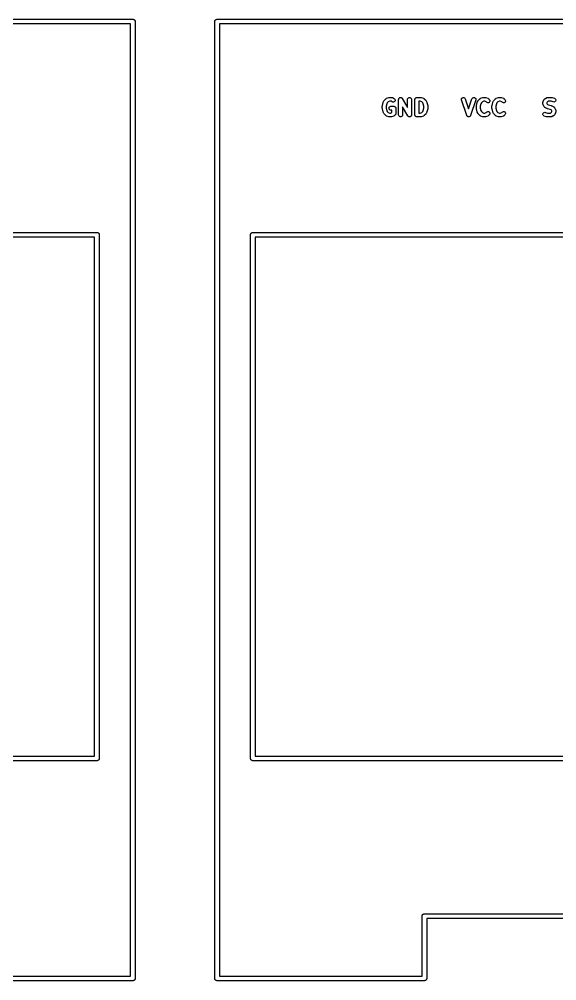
# Model space of a CAD drawing. Extents: x 86 to 333, y -237 to -29.
# Drawn here: x 205.01 to 222.25, y -66.94 to -36.09 of the extents above; entities that cross this region are included whole.
import ezdxf

# ---------------------------------------------------------------- set-up
doc = ezdxf.new("R2010")
doc.units = 0
doc.header["$MEASUREMENT"] = 0
doc.layers.add('BLACK', color=7, linetype='CONTINUOUS')

msp = doc.modelspace()

# ---------------------------------------------------------------- linework, layer by layer
at = {"layer": 'Black'}
for p, q in [((181.35, -36.085), (208.65, -36.085)), ((208.65, -36.085), (208.656, -36.0861)), ((208.656, -36.0861), (208.663, -36.0861)), ((208.663, -36.0861), (208.669, -36.0884)), ((208.669, -36.0884), (208.676, -36.0895)), ((208.676, -36.0895), (208.681, -36.0928)), ((208.681, -36.0928), (208.688, -36.095)), ((211.312, -36.095), (211.319, -36.0928)), ((211.319, -36.0928), (211.324, -36.0895)), ((211.324, -36.0895), (211.331, -36.0884)), ((211.331, -36.0884), (211.337, -36.0861)), ((211.337, -36.0861), (211.344, -36.0861)), ((211.344, -36.0861), (211.35, -36.085)), ((211.35, -36.085), (238.65, -36.085)), ((208.575, -36.235), (181.425, -36.235)), ((208.575, -66.785), (208.575, -36.235)), ((208.688, -36.095), (208.693, -36.0993)), ((208.693, -36.0993), (208.698, -36.1025)), ((208.698, -36.1025), (208.702, -36.1076)), ((208.702, -36.1076), (208.707, -36.1118)), ((208.707, -36.1118), (208.711, -36.1175)), ((208.711, -36.1175), (208.715, -36.1225)), ((208.715, -36.1225), (208.717, -36.1287)), ((208.717, -36.1287), (208.72, -36.1343)), ((208.72, -36.1343), (208.722, -36.1408)), ((208.722, -36.1408), (208.724, -36.147)), ((208.724, -36.147), (208.724, -36.1535)), ((208.724, -36.1535), (208.725, -36.16)), ((208.725, -36.16), (208.725, -66.86)), ((211.275, -36.16), (211.276, -36.1535)), ((211.275, -66.86), (211.275, -36.16)), ((211.276, -36.147), (211.278, -36.1408)), ((211.276, -36.1535), (211.276, -36.147)), ((211.278, -36.1408), (211.28, -36.1343)), ((211.28, -36.1343), (211.283, -36.1287)), ((211.283, -36.1287), (211.285, -36.1225)), ((211.285, -36.1225), (211.289, -36.1175)), ((211.289, -36.1175), (211.293, -36.1118)), ((211.293, -36.1118), (211.298, -36.1076)), ((211.298, -36.1076), (211.302, -36.1025)), ((211.302, -36.1025), (211.307, -36.0993)), ((211.307, -36.0993), (211.312, -36.095)), ((211.425, -36.235), (211.425, -66.785)), ((238.575, -36.235), (211.425, -36.235)), ((216.651, -38.8705), (216.652, -38.8629)), ((216.651, -38.9419), (216.651, -38.8705)), ((216.652, -38.8629), (216.653, -38.8553)), ((216.653, -38.8553), (216.677, -38.7601)), ((216.677, -38.7601), (216.679, -38.7538)), ((216.679, -38.7538), (216.681, -38.7473)), ((216.681, -38.7473), (216.705, -38.6997)), ((216.705, -38.6997), (216.711, -38.6916)), ((216.711, -38.6916), (216.717, -38.6834)), ((216.717, -38.6834), (216.764, -38.6358)), ((216.764, -38.6358), (216.767, -38.6337)), ((216.767, -38.6337), (216.77, -38.631)), ((216.77, -38.631), (216.776, -38.6276)), ((216.776, -38.6276), (216.782, -38.6234)), ((216.796, -38.7971), (216.776, -38.8782)), ((216.782, -38.6234), (216.786, -38.6224)), ((216.786, -38.6224), (216.789, -38.6207)), ((216.789, -38.6207), (216.86, -38.5969)), ((216.812, -38.7646), (216.796, -38.7971)), ((216.842, -38.7346), (216.812, -38.7646)), ((216.89, -38.7187), (216.842, -38.7346)), ((216.86, -38.5969), (216.87, -38.5954)), ((216.87, -38.5954), (216.88, -38.5937)), ((216.88, -38.5937), (216.951, -38.5937)), ((216.937, -38.7187), (216.89, -38.7187)), ((216.971, -38.7359), (216.937, -38.7187)), ((216.951, -38.5937), (216.955, -38.5943)), ((216.955, -38.5943), (216.959, -38.5941)), ((216.959, -38.5941), (216.966, -38.5962)), ((216.966, -38.5962), (216.973, -38.5975)), ((216.992, -38.7421), (216.971, -38.7359)), ((216.973, -38.5975), (216.976, -38.5993)), ((216.976, -38.5993), (216.979, -38.6003)), ((216.979, -38.6003), (217.027, -38.6241)), ((217.014, -38.7408), (216.992, -38.7421)), ((217.033, -38.7322), (217.014, -38.7408)), ((217.027, -38.6241), (217.044, -38.637)), ((217.049, -38.7172), (217.033, -38.7322)), ((217.044, -38.637), (217.056, -38.6551)), ((217.059, -38.6978), (217.049, -38.7172)), ((217.056, -38.6551), (217.061, -38.6763)), ((217.061, -38.6763), (217.059, -38.6978)), ((217.175, -38.6562), (217.176, -38.6507)), ((217.175, -39.1562), (217.175, -38.6562)), ((217.176, -38.6451), (217.177, -38.6401)), ((217.176, -38.6507), (217.176, -38.6451)), ((217.177, -38.6401), (217.178, -38.6348)), ((217.178, -38.6348), (217.181, -38.63)), ((217.181, -38.63), (217.183, -38.6247)), ((217.183, -38.6247), (217.187, -38.6206)), ((217.187, -38.6206), (217.189, -38.616)), ((217.189, -38.616), (217.194, -38.6124)), ((217.194, -38.6124), (217.197, -38.6081)), ((217.197, -38.6081), (217.202, -38.6055)), ((217.202, -38.6055), (217.206, -38.6021)), ((217.206, -38.6021), (217.211, -38.6001)), ((217.211, -38.6001), (217.216, -38.5974)), ((217.216, -38.5974), (217.221, -38.5965)), ((217.221, -38.5965), (217.226, -38.5946)), ((217.226, -38.5946), (217.232, -38.5946)), ((217.232, -38.5946), (217.237, -38.5937)), ((217.237, -38.5937), (217.243, -38.5946)), ((217.243, -38.5946), (217.248, -38.5946)), ((217.248, -38.5946), (217.253, -38.5966)), ((217.253, -38.5966), (217.259, -38.5976)), ((217.259, -38.5976), (217.263, -38.6002)), ((217.263, -38.6002), (217.268, -38.6021)), ((217.268, -38.6021), (217.273, -38.6057)), ((217.273, -38.6057), (217.278, -38.6085)), ((217.278, -38.6085), (217.281, -38.6126)), ((217.281, -38.6126), (217.285, -38.616)), ((217.285, -38.616), (217.288, -38.6209)), ((217.288, -38.6209), (217.291, -38.6252)), ((217.291, -38.6252), (217.46, -38.9208)), ((217.46, -38.6562), (217.464, -38.6348)), ((217.46, -38.9208), (217.46, -38.6562)), ((217.464, -38.6348), (217.475, -38.616)), ((217.475, -38.616), (217.492, -38.6021)), ((217.492, -38.6021), (217.512, -38.5946)), ((217.512, -38.5946), (217.534, -38.5946)), ((217.534, -38.5946), (217.554, -38.6021)), ((217.554, -38.6021), (217.571, -38.616)), ((217.571, -38.616), (217.582, -38.6348)), ((217.582, -38.6348), (217.585, -38.6562)), ((217.585, -38.6562), (217.585, -39.1562)), ((217.698, -38.6562), (217.699, -38.6508)), ((217.698, -39.1562), (217.698, -38.6562)), ((217.699, -38.6453), (217.701, -38.6402)), ((217.699, -38.6508), (217.699, -38.6453)), ((217.701, -38.6402), (217.702, -38.6348)), ((217.702, -38.6348), (217.705, -38.6301)), ((217.705, -38.6301), (217.707, -38.6249)), ((217.707, -38.6249), (217.71, -38.6208)), ((217.71, -38.6208), (217.713, -38.616)), ((217.713, -38.616), (217.717, -38.6125)), ((217.717, -38.6125), (217.721, -38.6083)), ((217.721, -38.6083), (217.726, -38.6056)), ((217.726, -38.6056), (217.73, -38.6021)), ((217.73, -38.6021), (217.735, -38.6002)), ((217.735, -38.6002), (217.74, -38.5975)), ((217.74, -38.5975), (217.745, -38.5965)), ((217.745, -38.5965), (217.75, -38.5946)), ((217.75, -38.5946), (217.756, -38.5946)), ((217.756, -38.5946), (217.761, -38.5937)), ((217.761, -38.5937), (217.88, -38.5937)), ((217.823, -38.7187), (217.823, -39.0937)), ((217.87, -38.7187), (217.823, -38.7187)), ((217.918, -38.7346), (217.87, -38.7187)), ((217.88, -38.5937), (217.89, -38.5954)), ((217.89, -38.5954), (217.9, -38.5969)), ((217.9, -38.5969), (217.971, -38.6207)), ((217.948, -38.7646), (217.918, -38.7346)), ((217.964, -38.7971), (217.948, -38.7646)), ((217.984, -38.8782), (217.964, -38.7971)), ((217.971, -38.6207), (217.974, -38.6224)), ((217.974, -38.6224), (217.978, -38.6234)), ((217.978, -38.6234), (217.984, -38.6276)), ((217.984, -38.6276), (217.99, -38.631)), ((217.99, -38.631), (217.993, -38.6337)), ((217.993, -38.6337), (217.996, -38.6358)), ((217.996, -38.6358), (218.043, -38.6834)), ((218.043, -38.6834), (218.049, -38.6916)), ((218.049, -38.6916), (218.055, -38.6997)), ((218.055, -38.6997), (218.079, -38.7473)), ((218.079, -38.7473), (218.081, -38.7538)), ((218.081, -38.7538), (218.083, -38.7601)), ((218.083, -38.7601), (218.107, -38.8553)), ((218.107, -38.8553), (218.108, -38.8629)), ((218.108, -38.8629), (218.109, -38.8705)), ((218.109, -38.8705), (218.109, -38.9419)), ((219.191, -38.6545), (219.195, -38.6332)), ((219.194, -38.676), (219.191, -38.6545)), ((219.361, -39.176), (219.194, -38.676)), ((219.195, -38.6332), (219.207, -38.6147)), ((219.207, -38.6147), (219.224, -38.6012)), ((219.224, -38.6012), (219.244, -38.5944)), ((219.244, -38.5944), (219.266, -38.595)), ((219.266, -38.595), (219.286, -38.6029)), ((219.286, -38.6029), (219.302, -38.6173)), ((219.302, -38.6173), (219.313, -38.6364)), ((219.313, -38.6364), (219.42, -38.9585)), ((219.42, -38.9585), (219.527, -38.6364)), ((219.646, -38.676), (219.479, -39.176)), ((219.527, -38.6364), (219.538, -38.6173)), ((219.538, -38.6173), (219.554, -38.6029)), ((219.554, -38.6029), (219.574, -38.595)), ((219.574, -38.595), (219.596, -38.5944)), ((219.596, -38.5944), (219.616, -38.6012)), ((219.616, -38.6012), (219.633, -38.6147)), ((219.633, -38.6147), (219.645, -38.6332)), ((219.645, -38.6332), (219.649, -38.6545)), ((219.649, -38.6545), (219.646, -38.676)), ((219.667, -38.8705), (219.668, -38.8629)), ((219.667, -38.9419), (219.667, -38.8705)), ((219.668, -38.8629), (219.669, -38.8553)), ((219.669, -38.8553), (219.693, -38.7601)), ((219.693, -38.7601), (219.695, -38.7538)), ((219.695, -38.7538), (219.697, -38.7473)), ((219.697, -38.7473), (219.721, -38.6997)), ((219.721, -38.6997), (219.727, -38.6916)), ((219.727, -38.6916), (219.733, -38.6834)), ((219.733, -38.6834), (219.781, -38.6358)), ((219.781, -38.6358), (219.784, -38.6337)), ((219.784, -38.6337), (219.786, -38.631)), ((219.786, -38.631), (219.792, -38.6276)), ((219.792, -38.6276), (219.798, -38.6234)), ((219.812, -38.7971), (219.792, -38.8782)), ((219.798, -38.6234), (219.802, -38.6224)), ((219.802, -38.6224), (219.805, -38.6207)), ((219.805, -38.6207), (219.876, -38.5969)), ((219.829, -38.7646), (219.812, -38.7971)), ((219.859, -38.7346), (219.829, -38.7646)), ((219.906, -38.7187), (219.859, -38.7346)), ((219.876, -38.5969), (219.886, -38.5954)), ((219.886, -38.5954), (219.896, -38.5937)), ((219.896, -38.5937), (219.944, -38.5937)), ((219.934, -38.7187), (219.906, -38.7187)), ((219.981, -38.7346), (219.934, -38.7187)), ((219.944, -38.5937), (219.954, -38.5954)), ((219.954, -38.5954), (219.964, -38.5969)), ((219.964, -38.5969), (220.035, -38.6207)), ((219.995, -38.748), (219.981, -38.7346)), ((220.013, -38.7605), (219.995, -38.748)), ((220.034, -38.7661), (220.013, -38.7605)), ((220.055, -38.7642), (220.034, -38.7661)), ((220.035, -38.6207), (220.038, -38.6224)), ((220.038, -38.6224), (220.042, -38.6234)), ((220.042, -38.6234), (220.048, -38.6276)), ((220.048, -38.6276), (220.054, -38.631)), ((220.054, -38.631), (220.056, -38.6337)), ((220.075, -38.755), (220.055, -38.7642)), ((220.056, -38.6337), (220.059, -38.6358)), ((220.059, -38.6358), (220.083, -38.6596)), ((220.09, -38.7397), (220.075, -38.755)), ((220.083, -38.6596), (220.096, -38.6774)), ((220.099, -38.72), (220.09, -38.7397)), ((220.096, -38.6774), (220.101, -38.6984)), ((220.101, -38.6984), (220.099, -38.72)), ((220.167, -38.8705), (220.168, -38.8629)), ((220.167, -38.9419), (220.167, -38.8705)), ((220.168, -38.8629), (220.169, -38.8553)), ((220.169, -38.8553), (220.193, -38.7601)), ((220.193, -38.7601), (220.195, -38.7538)), ((220.195, -38.7538), (220.197, -38.7473)), ((220.197, -38.7473), (220.221, -38.6997)), ((220.221, -38.6997), (220.227, -38.6916)), ((220.227, -38.6916), (220.233, -38.6834)), ((220.233, -38.6834), (220.281, -38.6358)), ((220.281, -38.6358), (220.284, -38.6337)), ((220.284, -38.6337), (220.286, -38.631)), ((220.286, -38.631), (220.292, -38.6276)), ((220.292, -38.6276), (220.298, -38.6234)), ((220.312, -38.7971), (220.292, -38.8782)), ((220.298, -38.6234), (220.302, -38.6224)), ((220.302, -38.6224), (220.305, -38.6207)), ((220.305, -38.6207), (220.376, -38.5969)), ((220.329, -38.7646), (220.312, -38.7971)), ((220.359, -38.7346), (220.329, -38.7646)), ((220.406, -38.7187), (220.359, -38.7346)), ((220.376, -38.5969), (220.386, -38.5954)), ((220.386, -38.5954), (220.396, -38.5937)), ((220.396, -38.5937), (220.444, -38.5937)), ((220.434, -38.7187), (220.406, -38.7187)), ((220.481, -38.7346), (220.434, -38.7187)), ((220.444, -38.5937), (220.454, -38.5954)), ((220.454, -38.5954), (220.464, -38.5969)), ((220.464, -38.5969), (220.535, -38.6207)), ((220.495, -38.748), (220.481, -38.7346)), ((220.513, -38.7605), (220.495, -38.748)), ((220.534, -38.7661), (220.513, -38.7605)), ((220.555, -38.7642), (220.534, -38.7661)), ((220.535, -38.6207), (220.538, -38.6224)), ((220.538, -38.6224), (220.542, -38.6234)), ((220.542, -38.6234), (220.548, -38.6276)), ((220.548, -38.6276), (220.554, -38.631)), ((220.554, -38.631), (220.556, -38.6337)), ((220.575, -38.755), (220.555, -38.7642)), ((220.556, -38.6337), (220.559, -38.6358)), ((220.559, -38.6358), (220.583, -38.6596)), ((220.59, -38.7397), (220.575, -38.755)), ((220.583, -38.6596), (220.596, -38.6774)), ((220.599, -38.72), (220.59, -38.7397)), ((220.596, -38.6774), (220.601, -38.6984)), ((220.601, -38.6984), (220.599, -38.72)), ((221.802, -38.7514), (221.803, -38.7479)), ((221.802, -38.799), (221.802, -38.7514)), ((221.803, -38.8026), (221.802, -38.799)), ((221.803, -38.7443), (221.805, -38.7373)), ((221.803, -38.7479), (221.803, -38.7443)), ((221.803, -38.8062), (221.803, -38.8026)), ((221.805, -38.8132), (221.803, -38.8062)), ((221.805, -38.7373), (221.806, -38.7301)), ((221.806, -38.8204), (221.805, -38.8132)), ((221.806, -38.7301), (221.808, -38.7269)), ((221.808, -38.8235), (221.806, -38.8204)), ((221.808, -38.7269), (221.809, -38.7235)), ((221.809, -38.827), (221.808, -38.8235)), ((221.809, -38.7235), (221.833, -38.6759)), ((221.833, -38.8746), (221.809, -38.827)), ((221.833, -38.6759), (221.839, -38.6678)), ((221.839, -38.6678), (221.844, -38.6596)), ((221.844, -38.6596), (221.868, -38.6358)), ((221.868, -38.6358), (221.876, -38.6301)), ((221.876, -38.6301), (221.884, -38.6241)), ((221.884, -38.6241), (221.932, -38.6003)), ((221.94, -38.7408), (221.927, -38.7662)), ((221.927, -38.7662), (221.927, -38.7843)), ((221.927, -38.7843), (221.94, -38.8096)), ((221.932, -38.6003), (221.936, -38.5993)), ((221.936, -38.5993), (221.939, -38.5975)), ((221.939, -38.5975), (221.946, -38.5962)), ((221.949, -38.7314), (221.94, -38.7408)), ((221.94, -38.8096), (221.949, -38.8191)), ((221.946, -38.5962), (221.953, -38.5941)), ((221.975, -38.7187), (221.949, -38.7314)), ((221.949, -38.8191), (221.982, -38.8353)), ((221.953, -38.5941), (221.956, -38.5943)), ((221.956, -38.5943), (221.96, -38.5937)), ((221.96, -38.5937), (222.079, -38.5937)), ((222.069, -38.7187), (221.975, -38.7187)), ((221.982, -38.8353), (222.07, -38.8575)), ((222.131, -38.7393), (222.069, -38.7187)), ((222.07, -38.8575), (222.077, -38.8602)), ((222.077, -38.8602), (222.083, -38.8622)), ((222.079, -38.5937), (222.089, -38.5954)), ((222.083, -38.8622), (222.131, -38.886)), ((222.089, -38.5954), (222.099, -38.5969)), ((222.099, -38.5969), (222.17, -38.6207)), ((222.152, -38.7425), (222.131, -38.7393)), ((222.173, -38.7381), (222.152, -38.7425)), ((222.17, -38.6207), (222.189, -38.631)), ((222.192, -38.7268), (222.173, -38.7381)), ((222.189, -38.631), (222.204, -38.6473)), ((222.205, -38.7098), (222.192, -38.7268)), ((222.204, -38.6473), (222.212, -38.6675)), ((222.212, -38.6892), (222.205, -38.7098)), ((222.212, -38.6675), (222.212, -38.6892)), ((216.652, -38.9494), (216.651, -38.9419)), ((216.653, -38.9571), (216.652, -38.9494)), ((216.677, -39.0523), (216.653, -38.9571)), ((216.679, -39.0585), (216.677, -39.0523)), ((216.681, -39.0651), (216.679, -39.0585)), ((216.705, -39.1127), (216.681, -39.0651)), ((216.711, -39.1208), (216.705, -39.1127)), ((216.717, -39.129), (216.711, -39.1208)), ((216.764, -39.1766), (216.717, -39.129)), ((216.767, -39.1786), (216.764, -39.1766)), ((216.77, -39.1813), (216.767, -39.1786)), ((216.776, -38.8782), (216.776, -38.9342)), ((216.776, -38.9342), (216.796, -39.0153)), ((216.796, -39.0153), (216.812, -39.0477)), ((216.812, -39.0477), (216.842, -39.0778)), ((216.842, -39.0778), (216.89, -39.0937)), ((216.866, -38.9311), (216.873, -38.9107)), ((216.866, -38.9528), (216.866, -38.9311)), ((216.873, -38.9732), (216.866, -38.9528)), ((216.873, -38.9107), (216.887, -38.894)), ((216.887, -38.9898), (216.873, -38.9732)), ((216.887, -38.894), (216.906, -38.8832)), ((216.906, -39.0006), (216.887, -38.9898)), ((216.89, -39.0937), (216.917, -39.0937)), ((216.906, -38.8832), (216.928, -38.8794)), ((216.928, -39.0044), (216.906, -39.0006)), ((216.917, -39.0937), (216.96, -39.0794)), ((216.928, -38.8794), (217.023, -38.8794)), ((216.96, -39.0044), (216.928, -39.0044)), ((216.96, -39.0794), (216.96, -39.0044)), ((217.023, -38.8794), (217.028, -38.8804)), ((217.028, -38.8804), (217.034, -38.8804)), ((217.034, -38.8804), (217.039, -38.8822)), ((217.04, -39.1786), (217.038, -39.1813)), ((217.039, -38.8822), (217.044, -38.8832)), ((217.043, -39.1766), (217.04, -39.1786)), ((217.067, -39.1528), (217.043, -39.1766)), ((217.044, -38.8832), (217.049, -38.8859)), ((217.049, -38.8859), (217.054, -38.8878)), ((217.054, -38.8878), (217.058, -38.8913)), ((217.058, -38.8913), (217.063, -38.894)), ((217.063, -38.894), (217.067, -38.8982)), ((217.067, -38.8982), (217.071, -38.9017)), ((217.069, -39.1505), (217.067, -39.1528)), ((217.071, -39.1487), (217.069, -39.1505)), ((217.071, -38.9017), (217.073, -38.9065)), ((217.075, -39.1417), (217.071, -39.1487)), ((217.073, -38.9065), (217.077, -38.9107)), ((217.08, -39.135), (217.075, -39.1417)), ((217.077, -38.9107), (217.079, -38.9158)), ((217.079, -38.9158), (217.082, -38.9205)), ((217.082, -39.1299), (217.08, -39.1323)), ((217.08, -39.1323), (217.08, -39.135)), ((217.082, -38.9205), (217.083, -38.9259)), ((217.083, -39.1219), (217.082, -39.1299)), ((217.083, -38.9259), (217.084, -38.9311)), ((217.085, -39.114), (217.083, -39.1219)), ((217.084, -38.9311), (217.084, -38.9365)), ((217.084, -38.9365), (217.085, -38.9419)), ((217.085, -38.9419), (217.085, -39.1086)), ((217.085, -39.1086), (217.085, -39.1113)), ((217.085, -39.1113), (217.085, -39.114)), ((217.178, -39.1776), (217.175, -39.1562)), ((217.189, -39.1964), (217.178, -39.1776)), ((217.296, -39.1776), (217.285, -39.1964)), ((217.3, -39.1562), (217.296, -39.1776)), ((217.469, -39.1872), (217.3, -38.8915)), ((217.3, -38.8915), (217.3, -39.1562)), ((217.582, -39.1776), (217.579, -39.1824)), ((217.583, -39.1723), (217.582, -39.1776)), ((217.584, -39.1673), (217.583, -39.1723)), ((217.585, -39.1562), (217.584, -39.1617)), ((217.584, -39.1617), (217.584, -39.1673)), ((217.699, -39.1616), (217.698, -39.1562)), ((217.699, -39.167), (217.699, -39.1616)), ((217.701, -39.1722), (217.699, -39.167)), ((217.702, -39.1776), (217.701, -39.1722)), ((217.705, -39.1823), (217.702, -39.1776)), ((217.823, -39.0937), (217.87, -39.0937)), ((217.87, -39.0937), (217.918, -39.0778)), ((217.918, -39.0778), (217.948, -39.0477)), ((217.948, -39.0477), (217.964, -39.0153)), ((217.964, -39.0153), (217.984, -38.9342)), ((217.984, -38.9342), (217.984, -38.8782)), ((217.993, -39.1786), (217.99, -39.1813)), ((217.996, -39.1766), (217.993, -39.1786)), ((218.043, -39.129), (217.996, -39.1766)), ((218.049, -39.1208), (218.043, -39.129)), ((218.055, -39.1127), (218.049, -39.1208)), ((218.079, -39.0651), (218.055, -39.1127)), ((218.081, -39.0585), (218.079, -39.0651)), ((218.083, -39.0523), (218.081, -39.0585)), ((218.107, -38.9571), (218.083, -39.0523)), ((218.108, -38.9494), (218.107, -38.9571)), ((218.109, -38.9419), (218.108, -38.9494)), ((219.362, -39.1775), (219.361, -39.176)), ((219.362, -39.1792), (219.362, -39.1775)), ((219.367, -39.187), (219.362, -39.1792)), ((219.478, -39.1792), (219.473, -39.187)), ((219.479, -39.176), (219.478, -39.1775)), ((219.478, -39.1775), (219.478, -39.1792)), ((219.668, -38.9494), (219.667, -38.9419)), ((219.669, -38.9571), (219.668, -38.9494)), ((219.693, -39.0523), (219.669, -38.9571)), ((219.695, -39.0585), (219.693, -39.0523)), ((219.697, -39.0651), (219.695, -39.0585)), ((219.721, -39.1127), (219.697, -39.0651)), ((219.727, -39.1208), (219.721, -39.1127)), ((219.733, -39.129), (219.727, -39.1208)), ((219.781, -39.1766), (219.733, -39.129)), ((219.784, -39.1786), (219.781, -39.1766)), ((219.786, -39.1813), (219.784, -39.1786)), ((219.792, -38.8782), (219.792, -38.9342)), ((219.792, -38.9342), (219.812, -39.0153)), ((219.812, -39.0153), (219.829, -39.0477)), ((219.829, -39.0477), (219.859, -39.0778)), ((219.859, -39.0778), (219.906, -39.0937)), ((219.906, -39.0937), (219.934, -39.0937)), ((219.934, -39.0937), (219.981, -39.0778)), ((219.981, -39.0778), (219.995, -39.0644)), ((219.995, -39.0644), (220.013, -39.0519)), ((220.013, -39.0519), (220.034, -39.0463)), ((220.034, -39.0463), (220.055, -39.0482)), ((220.056, -39.1786), (220.054, -39.1813)), ((220.055, -39.0482), (220.075, -39.0574)), ((220.059, -39.1766), (220.056, -39.1786)), ((220.083, -39.1528), (220.059, -39.1766)), ((220.075, -39.0574), (220.09, -39.0727)), ((220.096, -39.135), (220.083, -39.1528)), ((220.09, -39.0727), (220.099, -39.0924)), ((220.101, -39.114), (220.096, -39.135)), ((220.099, -39.0924), (220.101, -39.114)), ((220.168, -38.9494), (220.167, -38.9419)), ((220.169, -38.9571), (220.168, -38.9494)), ((220.193, -39.0523), (220.169, -38.9571)), ((220.195, -39.0585), (220.193, -39.0523)), ((220.197, -39.0651), (220.195, -39.0585)), ((220.221, -39.1127), (220.197, -39.0651)), ((220.227, -39.1208), (220.221, -39.1127)), ((220.233, -39.129), (220.227, -39.1208)), ((220.281, -39.1766), (220.233, -39.129)), ((220.284, -39.1786), (220.281, -39.1766)), ((220.286, -39.1813), (220.284, -39.1786)), ((220.292, -38.8782), (220.292, -38.9342)), ((220.292, -38.9342), (220.312, -39.0153)), ((220.312, -39.0153), (220.329, -39.0477)), ((220.329, -39.0477), (220.359, -39.0778)), ((220.359, -39.0778), (220.406, -39.0937)), ((220.406, -39.0937), (220.434, -39.0937)), ((220.434, -39.0937), (220.481, -39.0778)), ((220.481, -39.0778), (220.495, -39.0644)), ((220.495, -39.0644), (220.513, -39.0519)), ((220.513, -39.0519), (220.534, -39.0463)), ((220.534, -39.0463), (220.555, -39.0482)), ((220.556, -39.1786), (220.554, -39.1813)), ((220.555, -39.0482), (220.575, -39.0574)), ((220.559, -39.1766), (220.556, -39.1786)), ((220.583, -39.1528), (220.559, -39.1766)), ((220.575, -39.0574), (220.59, -39.0727)), ((220.596, -39.135), (220.583, -39.1528)), ((220.59, -39.0727), (220.599, -39.0924)), ((220.601, -39.114), (220.596, -39.135)), ((220.599, -39.0924), (220.601, -39.114)), ((221.803, -39.1232), (221.81, -39.1026)), ((221.804, -39.1449), (221.803, -39.1232)), ((221.812, -39.1651), (221.804, -39.1449)), ((221.81, -39.1026), (221.823, -39.0856)), ((221.826, -39.1813), (221.812, -39.1651)), ((221.823, -39.0856), (221.842, -39.0743)), ((221.839, -38.8827), (221.833, -38.8746)), ((221.844, -38.8909), (221.839, -38.8827)), ((221.842, -39.0743), (221.863, -39.0699)), ((221.868, -38.9147), (221.844, -38.8909)), ((221.863, -39.0699), (221.885, -39.0731)), ((221.876, -38.9204), (221.868, -38.9147)), ((221.884, -38.9264), (221.876, -38.9204)), ((221.932, -38.9502), (221.884, -38.9264)), ((221.885, -39.0731), (221.946, -39.0937)), ((221.939, -38.9521), (221.932, -38.9502)), ((221.945, -38.9549), (221.939, -38.9521)), ((222.033, -38.9771), (221.945, -38.9549)), ((221.946, -39.0937), (222.04, -39.0937)), ((222.066, -38.9933), (222.033, -38.9771)), ((222.04, -39.0937), (222.066, -39.081)), ((222.075, -39.0027), (222.066, -38.9933)), ((222.066, -39.081), (222.075, -39.0715)), ((222.088, -39.0281), (222.075, -39.0027)), ((222.075, -39.0715), (222.088, -39.0462)), ((222.088, -39.0462), (222.088, -39.0281)), ((222.131, -38.886), (222.139, -38.892)), ((222.139, -38.892), (222.147, -38.8977)), ((222.147, -39.1766), (222.139, -39.1823)), ((222.147, -38.8977), (222.171, -38.9215)), ((222.171, -39.1528), (222.147, -39.1766)), ((222.171, -38.9215), (222.177, -38.9297)), ((222.177, -39.1446), (222.171, -39.1528)), ((222.177, -38.9297), (222.183, -38.9378)), ((222.183, -39.1365), (222.177, -39.1446)), ((222.183, -38.9378), (222.206, -38.9854)), ((222.206, -39.0889), (222.183, -39.1365)), ((222.206, -38.9854), (222.207, -38.9888)), ((222.207, -39.0854), (222.206, -39.0889)), ((222.207, -38.9888), (222.209, -38.992)), ((222.209, -39.0823), (222.207, -39.0854)), ((222.209, -38.992), (222.21, -38.9992)), ((222.21, -39.0751), (222.209, -39.0823)), ((222.21, -38.9992), (222.213, -39.0062)), ((222.213, -39.0681), (222.21, -39.0751)), ((222.213, -39.0062), (222.212, -39.0098)), ((222.212, -39.0098), (222.213, -39.0133)), ((222.213, -39.061), (222.212, -39.0645)), ((222.212, -39.0645), (222.213, -39.0681)), ((222.213, -39.0133), (222.213, -39.061)), ((216.776, -39.1848), (216.77, -39.1813)), ((216.782, -39.189), (216.776, -39.1848)), ((216.786, -39.19), (216.782, -39.189)), ((216.789, -39.1917), (216.786, -39.19)), ((216.86, -39.2155), (216.789, -39.1917)), ((216.87, -39.217), (216.86, -39.2155)), ((216.88, -39.2187), (216.87, -39.217)), ((216.928, -39.2187), (216.88, -39.2187)), ((216.937, -39.217), (216.928, -39.2187)), ((216.947, -39.2155), (216.937, -39.217)), ((217.019, -39.1917), (216.947, -39.2155)), ((217.022, -39.19), (217.019, -39.1917)), ((217.025, -39.189), (217.022, -39.19)), ((217.031, -39.1848), (217.025, -39.189)), ((217.038, -39.1813), (217.031, -39.1848)), ((217.206, -39.2103), (217.189, -39.1964)), ((217.226, -39.2177), (217.206, -39.2103)), ((217.248, -39.2177), (217.226, -39.2177)), ((217.268, -39.2103), (217.248, -39.2177)), ((217.285, -39.1964), (217.268, -39.2103)), ((217.472, -39.1915), (217.469, -39.1872)), ((217.475, -39.1964), (217.472, -39.1915)), ((217.479, -39.1998), (217.475, -39.1964)), ((217.482, -39.2039), (217.479, -39.1998)), ((217.487, -39.2067), (217.482, -39.2039)), ((217.492, -39.2103), (217.487, -39.2067)), ((217.497, -39.2121), (217.492, -39.2103)), ((217.501, -39.2148), (217.497, -39.2121)), ((217.507, -39.2158), (217.501, -39.2148)), ((217.512, -39.2177), (217.507, -39.2158)), ((217.517, -39.2177), (217.512, -39.2177)), ((217.523, -39.2187), (217.517, -39.2177)), ((217.528, -39.2177), (217.523, -39.2187)), ((217.534, -39.2177), (217.528, -39.2177)), ((217.539, -39.2159), (217.534, -39.2177)), ((217.544, -39.215), (217.539, -39.2159)), ((217.549, -39.2122), (217.544, -39.215)), ((217.554, -39.2103), (217.549, -39.2122)), ((217.558, -39.2069), (217.554, -39.2103)), ((217.563, -39.2042), (217.558, -39.2069)), ((217.566, -39.2), (217.563, -39.2042)), ((217.571, -39.1964), (217.566, -39.2)), ((217.573, -39.1917), (217.571, -39.1964)), ((217.577, -39.1877), (217.573, -39.1917)), ((217.579, -39.1824), (217.577, -39.1877)), ((217.707, -39.1874), (217.705, -39.1823)), ((217.71, -39.1916), (217.707, -39.1874)), ((217.713, -39.1964), (217.71, -39.1916)), ((217.717, -39.1999), (217.713, -39.1964)), ((217.721, -39.2041), (217.717, -39.1999)), ((217.726, -39.2068), (217.721, -39.2041)), ((217.73, -39.2103), (217.726, -39.2068)), ((217.735, -39.2122), (217.73, -39.2103)), ((217.74, -39.2149), (217.735, -39.2122)), ((217.745, -39.2159), (217.74, -39.2149)), ((217.75, -39.2177), (217.745, -39.2159)), ((217.756, -39.2177), (217.75, -39.2177)), ((217.761, -39.2187), (217.756, -39.2177)), ((217.88, -39.2187), (217.761, -39.2187)), ((217.89, -39.217), (217.88, -39.2187)), ((217.9, -39.2155), (217.89, -39.217)), ((217.971, -39.1917), (217.9, -39.2155)), ((217.974, -39.19), (217.971, -39.1917)), ((217.978, -39.189), (217.974, -39.19)), ((217.984, -39.1848), (217.978, -39.189)), ((217.99, -39.1813), (217.984, -39.1848)), ((219.371, -39.195), (219.367, -39.187)), ((219.372, -39.1962), (219.371, -39.195)), ((219.373, -39.1977), (219.372, -39.1962)), ((219.38, -39.2034), (219.373, -39.1977)), ((219.387, -39.2094), (219.38, -39.2034)), ((219.389, -39.2101), (219.387, -39.2094)), ((219.39, -39.2111), (219.389, -39.2101)), ((219.399, -39.214), (219.39, -39.2111)), ((219.407, -39.2174), (219.399, -39.214)), ((219.409, -39.2175), (219.407, -39.2174)), ((219.411, -39.218), (219.409, -39.2175)), ((219.42, -39.2178), (219.411, -39.218)), ((219.429, -39.218), (219.42, -39.2178)), ((219.431, -39.2175), (219.429, -39.218)), ((219.433, -39.2174), (219.431, -39.2175)), ((219.441, -39.214), (219.433, -39.2174)), ((219.45, -39.2111), (219.441, -39.214)), ((219.451, -39.2101), (219.45, -39.2111)), ((219.453, -39.2094), (219.451, -39.2101)), ((219.46, -39.2034), (219.453, -39.2094)), ((219.467, -39.1977), (219.46, -39.2034)), ((219.468, -39.1962), (219.467, -39.1977)), ((219.469, -39.195), (219.468, -39.1962)), ((219.473, -39.187), (219.469, -39.195)), ((219.792, -39.1848), (219.786, -39.1813)), ((219.798, -39.189), (219.792, -39.1848)), ((219.802, -39.19), (219.798, -39.189)), ((219.805, -39.1917), (219.802, -39.19)), ((219.876, -39.2155), (219.805, -39.1917)), ((219.886, -39.217), (219.876, -39.2155)), ((219.896, -39.2187), (219.886, -39.217)), ((219.944, -39.2187), (219.896, -39.2187)), ((219.954, -39.217), (219.944, -39.2187)), ((219.964, -39.2155), (219.954, -39.217)), ((220.035, -39.1917), (219.964, -39.2155)), ((220.038, -39.19), (220.035, -39.1917)), ((220.042, -39.189), (220.038, -39.19)), ((220.048, -39.1848), (220.042, -39.189)), ((220.054, -39.1813), (220.048, -39.1848)), ((220.292, -39.1848), (220.286, -39.1813)), ((220.298, -39.189), (220.292, -39.1848)), ((220.302, -39.19), (220.298, -39.189)), ((220.305, -39.1917), (220.302, -39.19)), ((220.376, -39.2155), (220.305, -39.1917)), ((220.386, -39.217), (220.376, -39.2155)), ((220.396, -39.2187), (220.386, -39.217)), ((220.444, -39.2187), (220.396, -39.2187)), ((220.454, -39.217), (220.444, -39.2187)), ((220.464, -39.2155), (220.454, -39.217)), ((220.535, -39.1917), (220.464, -39.2155)), ((220.538, -39.19), (220.535, -39.1917)), ((220.542, -39.189), (220.538, -39.19)), ((220.548, -39.1848), (220.542, -39.189)), ((220.554, -39.1813), (220.548, -39.1848)), ((221.845, -39.1917), (221.826, -39.1813)), ((221.916, -39.2155), (221.845, -39.1917)), ((221.926, -39.217), (221.916, -39.2155)), ((221.936, -39.2187), (221.926, -39.217)), ((222.055, -39.2187), (221.936, -39.2187)), ((222.059, -39.2181), (222.055, -39.2187)), ((222.062, -39.2183), (222.059, -39.2181)), ((222.069, -39.2162), (222.062, -39.2183)), ((222.077, -39.2149), (222.069, -39.2162)), ((222.08, -39.2131), (222.077, -39.2149)), ((222.083, -39.2121), (222.08, -39.2131)), ((222.131, -39.1883), (222.083, -39.2121)), ((222.139, -39.1823), (222.131, -39.1883)), ((182.5, -42.925), (207.5, -42.925)), ((207.425, -43.075), (182.575, -43.075)), ((207.425, -51.4), (207.425, -43.075)), ((207.5, -42.925), (207.506, -42.9261)), ((207.506, -42.9261), (207.513, -42.9261)), ((207.513, -42.9261), (207.519, -42.9284)), ((207.519, -42.9284), (207.526, -42.9295)), ((207.526, -42.9295), (207.531, -42.9328)), ((207.531, -42.9328), (207.537, -42.935)), ((207.537, -42.935), (207.543, -42.9393)), ((207.543, -42.9393), (207.548, -42.9425)), ((207.548, -42.9425), (207.552, -42.9476)), ((207.552, -42.9476), (207.557, -42.9518)), ((207.557, -42.9518), (207.561, -42.9575)), ((207.561, -42.9575), (207.565, -42.9625)), ((207.565, -42.9625), (207.567, -42.9687)), ((207.567, -42.9687), (207.57, -42.9743)), ((207.57, -42.9743), (207.572, -42.9808)), ((207.572, -42.9808), (207.574, -42.987)), ((207.574, -42.987), (207.574, -42.9935)), ((207.574, -42.9935), (207.575, -43)), ((207.575, -43), (207.575, -51.4)), ((212.425, -43), (212.426, -42.9935)), ((212.425, -59.8), (212.425, -43)), ((212.426, -42.987), (212.428, -42.9808)), ((212.426, -42.9935), (212.426, -42.987)), ((212.428, -42.9808), (212.43, -42.9743)), ((212.43, -42.9743), (212.433, -42.9687)), ((212.433, -42.9687), (212.435, -42.9625)), ((212.435, -42.9625), (212.439, -42.9575)), ((212.439, -42.9575), (212.443, -42.9518)), ((212.443, -42.9518), (212.448, -42.9476)), ((212.448, -42.9476), (212.452, -42.9425)), ((212.452, -42.9425), (212.457, -42.9393)), ((212.457, -42.9393), (212.462, -42.935)), ((212.462, -42.935), (212.469, -42.9328)), ((212.469, -42.9328), (212.474, -42.9295)), ((212.474, -42.9295), (212.481, -42.9284)), ((212.481, -42.9284), (212.487, -42.9261)), ((212.487, -42.9261), (212.494, -42.9261)), ((212.494, -42.9261), (212.5, -42.925)), ((212.5, -42.925), (237.5, -42.925)), ((212.575, -43.075), (212.575, -59.725)), ((237.425, -43.075), (212.575, -43.075)), ((207.425, -59.725), (207.425, -51.4)), ((207.575, -51.4), (207.575, -59.8)), ((182.575, -59.725), (207.425, -59.725)), ((207.557, -59.8482), (207.552, -59.8524)), ((207.561, -59.8425), (207.557, -59.8482)), ((207.565, -59.8375), (207.561, -59.8425)), ((207.567, -59.8313), (207.565, -59.8375)), ((207.57, -59.8257), (207.567, -59.8313)), ((207.572, -59.8192), (207.57, -59.8257)), ((207.574, -59.813), (207.572, -59.8192)), ((207.575, -59.8), (207.574, -59.8065)), ((207.574, -59.8065), (207.574, -59.813)), ((212.426, -59.8065), (212.425, -59.8)), ((212.426, -59.813), (212.426, -59.8065)), ((212.428, -59.8192), (212.426, -59.813)), ((212.43, -59.8257), (212.428, -59.8192)), ((212.433, -59.8313), (212.43, -59.8257)), ((212.435, -59.8375), (212.433, -59.8313)), ((212.439, -59.8425), (212.435, -59.8375)), ((212.443, -59.8482), (212.439, -59.8425)), ((212.448, -59.8524), (212.443, -59.8482)), ((212.575, -59.725), (237.425, -59.725)), ((207.5, -59.875), (182.5, -59.875)), ((207.506, -59.8739), (207.5, -59.875)), ((207.513, -59.8739), (207.506, -59.8739)), ((207.519, -59.8716), (207.513, -59.8739)), ((207.526, -59.8705), (207.519, -59.8716)), ((207.531, -59.8672), (207.526, -59.8705)), ((207.537, -59.865), (207.531, -59.8672)), ((207.543, -59.8607), (207.537, -59.865)), ((207.548, -59.8575), (207.543, -59.8607)), ((207.552, -59.8524), (207.548, -59.8575)), ((212.452, -59.8575), (212.448, -59.8524)), ((212.457, -59.8607), (212.452, -59.8575)), ((212.462, -59.865), (212.457, -59.8607)), ((212.469, -59.8672), (212.462, -59.865)), ((212.474, -59.8705), (212.469, -59.8672)), ((212.481, -59.8716), (212.474, -59.8705)), ((212.487, -59.8739), (212.481, -59.8716)), ((212.494, -59.8739), (212.487, -59.8739)), ((212.5, -59.875), (212.494, -59.8739)), ((237.5, -59.875), (212.5, -59.875)), ((217.994, -64.7861), (218, -64.785)), ((218, -64.785), (232, -64.785)), ((217.925, -64.86), (217.926, -64.8535)), ((217.925, -66.785), (217.925, -64.86)), ((217.926, -64.847), (217.928, -64.8408)), ((217.926, -64.8535), (217.926, -64.847)), ((217.928, -64.8408), (217.93, -64.8343)), ((217.93, -64.8343), (217.933, -64.8287)), ((217.933, -64.8287), (217.935, -64.8225)), ((217.935, -64.8225), (217.939, -64.8175)), ((217.939, -64.8175), (217.943, -64.8118)), ((217.943, -64.8118), (217.948, -64.8076)), ((217.948, -64.8076), (217.952, -64.8025)), ((217.952, -64.8025), (217.957, -64.7993)), ((217.957, -64.7993), (217.962, -64.795)), ((217.962, -64.795), (217.969, -64.7928)), ((217.969, -64.7928), (217.974, -64.7895)), ((217.974, -64.7895), (217.981, -64.7884)), ((217.981, -64.7884), (217.987, -64.7861)), ((217.987, -64.7861), (217.994, -64.7861)), ((231.925, -64.935), (218.075, -64.935)), ((218.075, -64.935), (218.075, -66.86)), ((208.65, -66.935), (202, -66.935)), ((202.075, -66.785), (208.575, -66.785)), ((208.656, -66.9339), (208.65, -66.935)), ((208.663, -66.9339), (208.656, -66.9339)), ((208.669, -66.9316), (208.663, -66.9339)), ((208.676, -66.9305), (208.669, -66.9316)), ((208.681, -66.9272), (208.676, -66.9305)), ((208.688, -66.925), (208.681, -66.9272)), ((208.693, -66.9207), (208.688, -66.925)), ((208.698, -66.9175), (208.693, -66.9207)), ((208.702, -66.9124), (208.698, -66.9175)), ((208.707, -66.9082), (208.702, -66.9124)), ((208.711, -66.9025), (208.707, -66.9082)), ((208.715, -66.8975), (208.711, -66.9025)), ((208.717, -66.8913), (208.715, -66.8975)), ((208.72, -66.8857), (208.717, -66.8913)), ((208.722, -66.8792), (208.72, -66.8857)), ((208.724, -66.873), (208.722, -66.8792)), ((208.725, -66.86), (208.724, -66.8665)), ((208.724, -66.8665), (208.724, -66.873)), ((211.276, -66.8665), (211.275, -66.86)), ((211.276, -66.873), (211.276, -66.8665)), ((211.278, -66.8792), (211.276, -66.873)), ((211.28, -66.8857), (211.278, -66.8792)), ((211.283, -66.8913), (211.28, -66.8857)), ((211.285, -66.8975), (211.283, -66.8913)), ((211.289, -66.9025), (211.285, -66.8975)), ((211.293, -66.9082), (211.289, -66.9025)), ((211.298, -66.9124), (211.293, -66.9082)), ((211.302, -66.9175), (211.298, -66.9124)), ((211.307, -66.9207), (211.302, -66.9175)), ((211.312, -66.925), (211.307, -66.9207)), ((211.319, -66.9272), (211.312, -66.925)), ((211.324, -66.9305), (211.319, -66.9272)), ((211.331, -66.9316), (211.324, -66.9305)), ((211.337, -66.9339), (211.331, -66.9316)), ((211.344, -66.9339), (211.337, -66.9339)), ((211.35, -66.935), (211.344, -66.9339)), ((218, -66.935), (211.35, -66.935)), ((211.425, -66.785), (217.925, -66.785)), ((218.006, -66.9339), (218, -66.935)), ((218.013, -66.9339), (218.006, -66.9339)), ((218.019, -66.9316), (218.013, -66.9339)), ((218.026, -66.9305), (218.019, -66.9316)), ((218.031, -66.9272), (218.026, -66.9305)), ((218.037, -66.925), (218.031, -66.9272)), ((218.043, -66.9207), (218.037, -66.925)), ((218.048, -66.9175), (218.043, -66.9207)), ((218.052, -66.9124), (218.048, -66.9175)), ((218.057, -66.9082), (218.052, -66.9124)), ((218.061, -66.9025), (218.057, -66.9082)), ((218.065, -66.8975), (218.061, -66.9025)), ((218.067, -66.8913), (218.065, -66.8975)), ((218.07, -66.8857), (218.067, -66.8913)), ((218.072, -66.8792), (218.07, -66.8857)), ((218.074, -66.873), (218.072, -66.8792)), ((218.075, -66.86), (218.074, -66.8665)), ((218.074, -66.8665), (218.074, -66.873))]:
    msp.add_line(p, q, dxfattribs=at)

doc.saveas('drawing.dxf')
